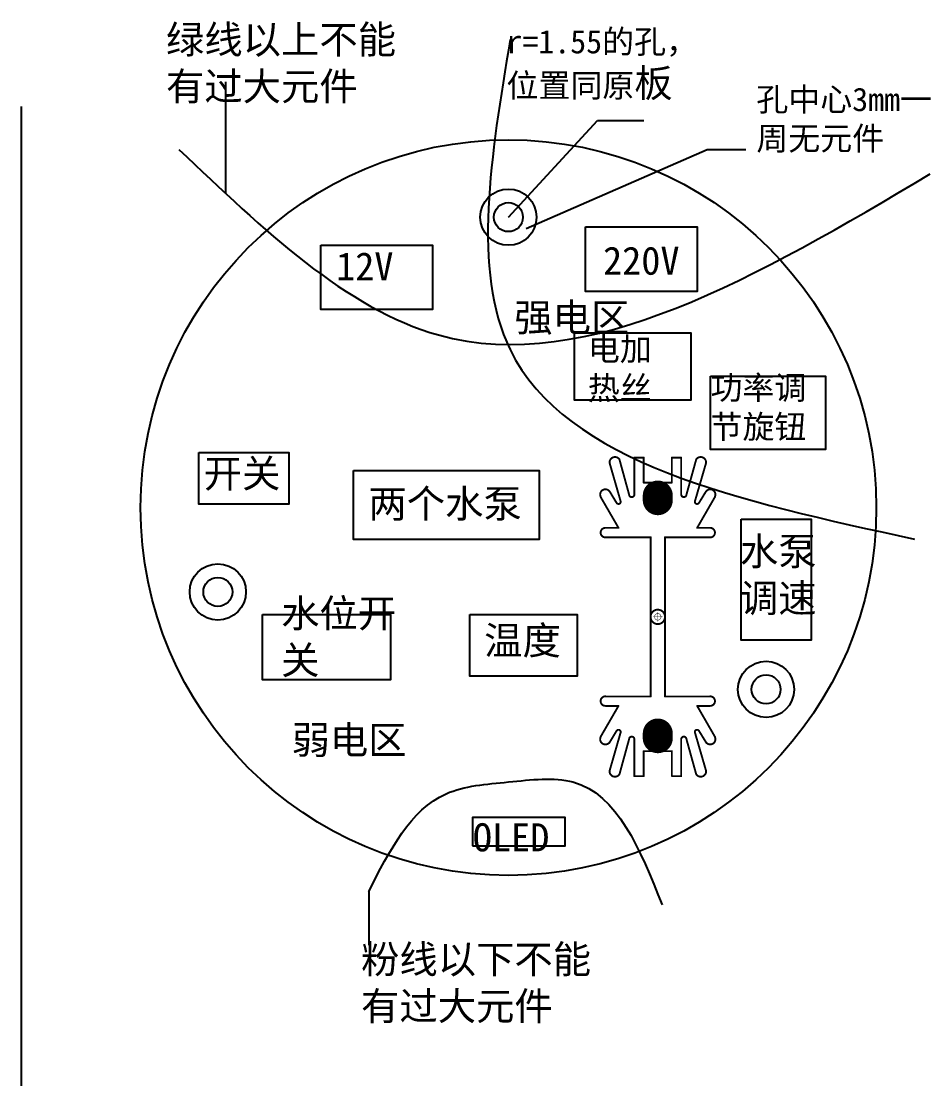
# Model space of a CAD drawing. Header units: millimetres. Extents: x 28 to 238, y 6 to 119.
# Drawn here: x 140.7 to 237.7, y 5.6 to 119.2 of the extents above; entities that cross this region are included whole.
import ezdxf

# ---------------------------------------------------------------- set-up
doc = ezdxf.new("R2010")
doc.units = ezdxf.units.MM
for name, color, linetype in [('BottomLayer', 5, 'Continuous'), ('BottomSolder', 6, 'Continuous'), ('Mechanical15', 56, 'Continuous'), ('MultiLayer', 9, 'Continuous'), ('PadHoleLayer', 156, 'Continuous'), ('TopLayer', 1, 'Continuous'), ('TopOverlay', 2, 'Continuous'), ('TopSolder', 216, 'Continuous')]:
    doc.layers.add(name, color=color, linetype=linetype)

# ---------------------------------------------------------------- blocks, each defined once
blk = doc.blocks.new('SRP12_34_25_P_4')
at = {"layer": 'BottomLayer', "const_width": 3}
for points in [[(-12.95, 0), (-12.45, 0)], [(12.45, 0), (12.95, 0)]]:
    blk.add_lwpolyline(points, dxfattribs=at)
at = {"layer": 'BottomLayer', "const_width": 1.5}
for points in [[(-13.7, 0, 1), (-12.2, 0, 1)], [(-13.2, 0, 1), (-11.7, 0, 1)], [(11.7, 0, 1), (13.2, 0, 1)], [(12.2, 0, 1), (13.7, 0, 1)]]:
    blk.add_lwpolyline(points, format="xyb", close=True, dxfattribs=at)
at = {"layer": 'BottomSolder', "const_width": 3.2}
for points in [[(-12.95, 0), (-12.45, 0)], [(12.45, 0), (12.95, 0)]]:
    blk.add_lwpolyline(points, dxfattribs=at)
at = {"layer": 'BottomSolder', "const_width": 1.6}
for points in [[(-13.75, 0, 1), (-12.15, 0, 1)], [(-13.25, 0, 1), (-11.65, 0, 1)], [(11.65, 0, 1), (13.25, 0, 1)], [(12.15, 0, 1), (13.75, 0, 1)]]:
    blk.add_lwpolyline(points, format="xyb", close=True, dxfattribs=at)
at = {"layer": 'Mechanical15', "const_width": 0.05}
for points in [[(-0.5, 0), (0.5, 0)], [(0, 0.5), (0, -0.5)]]:
    blk.add_lwpolyline(points, dxfattribs=at)
at = {"layer": 'Mechanical15'}
for points, const_width in [([(-0.51, 0, 1), (-0.49, 0, 1)], 0.025), ([(0.35, 0, 1), (-0.35, 0, 1)], 0.05), ([(-0.36, 0, 1), (-0.34, 0, 1)], 0.025), ([(-0.01, 0.5, 1), (0.01, 0.5, 1)], 0.025), ([(0.34, 0, 1), (0.36, 0, 1)], 0.025), ([(0.49, 0, 1), (0.51, 0, 1)], 0.025), ([(-0.01, -0.5, 1), (0.01, -0.5, 1)], 0.025)]:
    blk.add_lwpolyline(points, format="xyb", close=True, dxfattribs=dict(at, const_width=const_width))
at = {"layer": 'MultiLayer', "const_width": 3}
for points in [[(-12.95, 0), (-12.45, 0)], [(12.45, 0), (12.95, 0)]]:
    blk.add_lwpolyline(points, dxfattribs=at)
at = {"layer": 'MultiLayer', "const_width": 1.5}
for points in [[(-13.7, 0, 1), (-12.2, 0, 1)], [(-13.2, 0, 1), (-11.7, 0, 1)], [(11.7, 0, 1), (13.2, 0, 1)], [(12.2, 0, 1), (13.7, 0, 1)]]:
    blk.add_lwpolyline(points, format="xyb", close=True, dxfattribs=at)
at = {"layer": 'PadHoleLayer', "const_width": 0.5}
for points in [[(-11.95, 0), (-11.95, 0, -1), (-13.45, 0), (-13.45, 0, -1)], [(13.45, 0), (13.45, 0, -1), (11.95, 0), (11.95, 0, -1)]]:
    blk.add_lwpolyline(points, format="xyb", close=True, dxfattribs=at)
at = {"layer": 'TopLayer', "const_width": 3}
for points in [[(-12.95, 0), (-12.45, 0)], [(12.45, 0), (12.95, 0)]]:
    blk.add_lwpolyline(points, dxfattribs=at)
at = {"layer": 'TopLayer', "const_width": 1.5}
for points in [[(-13.7, 0, 1), (-12.2, 0, 1)], [(-13.2, 0, 1), (-11.7, 0, 1)], [(11.7, 0, 1), (13.2, 0, 1)], [(12.2, 0, 1), (13.7, 0, 1)]]:
    blk.add_lwpolyline(points, format="xyb", close=True, dxfattribs=at)
at = {"layer": 'TopOverlay', "const_width": 0.203}
for points in [[(-13.33, 5.1, -0.974243), (-12.81, 6.09)], [(-9.5, 5.59, -1), (-8.48, 5.59)], [(8.48, 5.59, -1), (9.5, 5.59)], [(12.81, 6.09, -0.974243), (13.33, 5.1)], [(-16.8, 4.09, -0.790827), (-16.42, 5.14)], [(16.42, 5.14, -0.790827), (16.8, 4.09)], [(-12.17, 4.4, -0.758747), (-12.29, 3.95)], [(12.29, 3.95, -0.758747), (12.17, 4.4)], [(-13.05, 3.06, -0.959451), (-13.05, 2.5)], [(13.05, 2.5, -0.959451), (13.05, 3.06)], [(-13.05, -2.5, -0.959451), (-13.05, -3.06)], [(13.05, -3.06, -0.959451), (13.05, -2.5)], [(-16.42, -5.15, -0.790827), (-16.8, -4.1)], [(-12.29, -3.95, -0.758747), (-12.17, -4.4)], [(12.17, -4.4, -0.758747), (12.29, -3.95)], [(16.8, -4.1, -0.790827), (16.42, -5.15)], [(-12.81, -6.09, -0.974243), (-13.33, -5.11)], [(-8.48, -5.59, -1), (-9.5, -5.59)], [(9.5, -5.59, -1), (8.48, -5.59)], [(13.33, -5.11, -0.974243), (12.81, -6.09)]]:
    blk.add_lwpolyline(points, format="xyb", dxfattribs=at)
at = {"layer": 'TopOverlay'}
for points, const_width in [([(-12.86, 6.09, 1), (-12.76, 6.09, 1)], 0.102), ([(-12.85, 6.1, 1), (-12.75, 6.1, 1)], 0.102), ([(-9.55, 5.59, 1), (-9.45, 5.59, 1)], 0.102), ([(-9.55, 5.59, 1), (-9.45, 5.59, 1)], 0.102), ([(-8.55, 5.59, 1), (-8.45, 5.59, 1)], 0.102), ([(-8.53, 5.59, 1), (-8.43, 5.59, 1)], 0.102), ([(8.43, 5.59, 1), (8.53, 5.59, 1)], 0.102), ([(8.45, 5.59, 1), (8.55, 5.59, 1)], 0.102), ([(9.45, 5.59, 1), (9.55, 5.59, 1)], 0.102), ([(9.45, 5.59, 1), (9.55, 5.59, 1)], 0.102), ([(12.75, 6.1, 1), (12.85, 6.1, 1)], 0.102), ([(12.76, 6.09, 1), (12.86, 6.09, 1)], 0.102), ([(-16.47, 5.14, 1), (-16.37, 5.14, 1)], 0.102), ([(-16.47, 5.14, 1), (-16.37, 5.14, 1)], 0.102), ([(-13.38, 5.1, 1), (-13.28, 5.1, 1)], 0.102), ([(-13.38, 5.1, 1), (-13.28, 5.1, 1)], 0.102), ([(13.28, 5.1, 1), (13.38, 5.1, 1)], 0.102), ([(13.28, 5.1, 1), (13.38, 5.1, 1)], 0.102), ([(16.37, 5.14, 1), (16.47, 5.14, 1)], 0.102), ([(16.37, 5.14, 1), (16.47, 5.14, 1)], 0.102), ([(-16.85, 4.09, 1), (-16.75, 4.09, 1)], 0.102), ([(-16.85, 4.09, 1), (-16.75, 4.09, 1)], 0.102), ([(-12.34, 3.95, 1), (-12.24, 3.95, 1)], 0.102), ([(-12.34, 3.95, 1), (-12.24, 3.95, 1)], 0.102), ([(-12.22, 4.4, 1), (-12.12, 4.4, 1)], 0.102), ([(-12.22, 4.4, 1), (-12.12, 4.4, 1)], 0.102), ([(-9.55, 4.19, 1), (-9.45, 4.19, 1)], 0.102), ([(-9.55, 4.19, 1), (-9.45, 4.19, 1)], 0.102), ([(9.45, 4.19, 1), (9.55, 4.19, 1)], 0.102), ([(9.45, 4.19, 1), (9.55, 4.19, 1)], 0.102), ([(12.12, 4.4, 1), (12.22, 4.4, 1)], 0.102), ([(12.12, 4.4, 1), (12.22, 4.4, 1)], 0.102), ([(12.24, 3.95, 1), (12.34, 3.95, 1)], 0.102), ([(12.24, 3.95, 1), (12.34, 3.95, 1)], 0.102), ([(16.75, 4.09, 1), (16.85, 4.09, 1)], 0.102), ([(16.75, 4.09, 1), (16.85, 4.09, 1)], 0.102), ([(-17.05, 2.5, 1), (-16.95, 2.5, 1)], 0.102), ([(-17.05, 2.5, 1), (-16.95, 2.5, 1)], 0.102), ([(-13.1, 3.06, 1), (-13, 3.06, 1)], 0.102), ([(-13.1, 3.06, 1), (-13, 3.06, 1)], 0.102), ([(-13.1, 2.5, 1), (-13, 2.5, 1)], 0.102), ([(-13.1, 2.5, 1), (-13, 2.5, 1)], 0.102), ([(-13.05, 2.5, 1), (-12.95, 2.5, 1)], 0.102), ([(-13.05, 2.5, 1), (-12.95, 2.5, 1)], 0.102), ([(12.95, 2.5, 1), (13.05, 2.5, 1)], 0.102), ([(12.95, 2.5, 1), (13.05, 2.5, 1)], 0.102), ([(13, 3.06, 1), (13.1, 3.06, 1)], 0.102), ([(13, 3.06, 1), (13.1, 3.06, 1)], 0.102), ([(13, 2.5, 1), (13.1, 2.5, 1)], 0.102), ([(13, 2.5, 1), (13.1, 2.5, 1)], 0.102), ([(16.95, 2.5, 1), (17.05, 2.5, 1)], 0.102), ([(16.95, 2.5, 1), (17.05, 2.5, 1)], 0.102), ([(-17.05, 1.5, 1), (-16.95, 1.5, 1)], 0.102), ([(-17.05, 1.5, 1), (-16.95, 1.5, 1)], 0.102), ([(-14.38, 1.5, 1), (-14.28, 1.5, 1)], 0.102), ([(-14.38, 1.5, 1), (-14.28, 1.5, 1)], 0.102), ([(14.28, 1.5, 1), (14.38, 1.5, 1)], 0.102), ([(14.28, 1.5, 1), (14.38, 1.5, 1)], 0.102), ([(16.95, 1.5, 1), (17.05, 1.5, 1)], 0.102), ([(16.95, 1.5, 1), (17.05, 1.5, 1)], 0.102), ([(-14.38, 0, 1), (-14.28, 0, 1)], 0.102), ([(-14.38, 0, 1), (-14.28, 0, 1)], 0.102), ([(-8.55, 0.76, 1), (-8.45, 0.76, 1)], 0.102), ([(-8.55, 0.76, 1), (-8.45, 0.76, 1)], 0.102), ([(0.77, 0, 1), (-0.77, 0, 1)], 0.203), ([(-0.82, 0, 1), (-0.72, 0, 1)], 0.102), ([(0.72, 0, 1), (0.82, 0, 1)], 0.102), ([(8.45, 0.76, 1), (8.55, 0.76, 1)], 0.102), ([(8.45, 0.76, 1), (8.55, 0.76, 1)], 0.102), ([(14.28, 0, 1), (14.38, 0, 1)], 0.102), ([(14.28, 0, 1), (14.38, 0, 1)], 0.102), ([(-8.55, -0.76, 1), (-8.45, -0.76, 1)], 0.102), ([(-8.55, -0.76, 1), (-8.45, -0.76, 1)], 0.102), ([(8.45, -0.76, 1), (8.55, -0.76, 1)], 0.102), ([(8.45, -0.76, 1), (8.55, -0.76, 1)], 0.102), ([(-17.05, -1.5, 1), (-16.95, -1.5, 1)], 0.102), ([(-17.05, -1.5, 1), (-16.95, -1.5, 1)], 0.102), ([(-14.38, -1.5, 1), (-14.28, -1.5, 1)], 0.102), ([(-14.38, -1.5, 1), (-14.28, -1.5, 1)], 0.102), ([(14.28, -1.5, 1), (14.38, -1.5, 1)], 0.102), ([(14.28, -1.5, 1), (14.38, -1.5, 1)], 0.102), ([(16.95, -1.5, 1), (17.05, -1.5, 1)], 0.102), ([(16.95, -1.5, 1), (17.05, -1.5, 1)], 0.102), ([(-17.05, -2.5, 1), (-16.95, -2.5, 1)], 0.102), ([(-17.05, -2.5, 1), (-16.95, -2.5, 1)], 0.102), ([(-13.1, -2.5, 1), (-13, -2.5, 1)], 0.102), ([(-13.1, -2.5, 1), (-13, -2.5, 1)], 0.102), ([(-13.1, -3.06, 1), (-13, -3.06, 1)], 0.102), ([(-13.1, -3.06, 1), (-13, -3.06, 1)], 0.102), ([(-13.05, -2.5, 1), (-12.95, -2.5, 1)], 0.102), ([(-13.05, -2.5, 1), (-12.95, -2.5, 1)], 0.102), ([(12.95, -2.5, 1), (13.05, -2.5, 1)], 0.102), ([(12.95, -2.5, 1), (13.05, -2.5, 1)], 0.102), ([(13, -2.5, 1), (13.1, -2.5, 1)], 0.102), ([(13, -2.5, 1), (13.1, -2.5, 1)], 0.102), ([(13, -3.06, 1), (13.1, -3.06, 1)], 0.102), ([(13, -3.06, 1), (13.1, -3.06, 1)], 0.102), ([(16.95, -2.5, 1), (17.05, -2.5, 1)], 0.102), ([(16.95, -2.5, 1), (17.05, -2.5, 1)], 0.102), ([(-16.85, -4.1, 1), (-16.75, -4.1, 1)], 0.102), ([(-16.85, -4.1, 1), (-16.75, -4.1, 1)], 0.102), ([(-12.34, -3.95, 1), (-12.24, -3.95, 1)], 0.102), ([(-12.34, -3.95, 1), (-12.24, -3.95, 1)], 0.102), ([(-12.22, -4.4, 1), (-12.12, -4.4, 1)], 0.102), ([(-12.22, -4.4, 1), (-12.12, -4.4, 1)], 0.102), ([(-9.55, -4.2, 1), (-9.45, -4.2, 1)], 0.102), ([(-9.55, -4.2, 1), (-9.45, -4.2, 1)], 0.102), ([(9.45, -4.2, 1), (9.55, -4.2, 1)], 0.102), ([(9.45, -4.2, 1), (9.55, -4.2, 1)], 0.102), ([(12.12, -4.4, 1), (12.22, -4.4, 1)], 0.102), ([(12.12, -4.4, 1), (12.22, -4.4, 1)], 0.102), ([(12.24, -3.95, 1), (12.34, -3.95, 1)], 0.102), ([(12.24, -3.95, 1), (12.34, -3.95, 1)], 0.102), ([(16.75, -4.1, 1), (16.85, -4.1, 1)], 0.102), ([(16.75, -4.1, 1), (16.85, -4.1, 1)], 0.102), ([(-16.47, -5.15, 1), (-16.37, -5.15, 1)], 0.102), ([(-16.47, -5.15, 1), (-16.37, -5.15, 1)], 0.102), ([(-13.38, -5.11, 1), (-13.28, -5.11, 1)], 0.102), ([(-13.38, -5.11, 1), (-13.28, -5.11, 1)], 0.102), ([(-9.55, -5.59, 1), (-9.45, -5.59, 1)], 0.102), ([(-9.55, -5.59, 1), (-9.45, -5.59, 1)], 0.102), ([(-8.55, -5.59, 1), (-8.45, -5.59, 1)], 0.102), ([(-8.53, -5.59, 1), (-8.43, -5.59, 1)], 0.102), ([(8.43, -5.59, 1), (8.53, -5.59, 1)], 0.102), ([(8.45, -5.59, 1), (8.55, -5.59, 1)], 0.102), ([(9.45, -5.59, 1), (9.55, -5.59, 1)], 0.102), ([(9.45, -5.59, 1), (9.55, -5.59, 1)], 0.102), ([(13.28, -5.11, 1), (13.38, -5.11, 1)], 0.102), ([(13.28, -5.11, 1), (13.38, -5.11, 1)], 0.102), ([(16.37, -5.15, 1), (16.47, -5.15, 1)], 0.102), ([(16.37, -5.15, 1), (16.47, -5.15, 1)], 0.102), ([(-12.86, -6.09, 1), (-12.76, -6.09, 1)], 0.102), ([(-12.85, -6.1, 1), (-12.75, -6.1, 1)], 0.102), ([(12.75, -6.1, 1), (12.85, -6.1, 1)], 0.102), ([(12.76, -6.09, 1), (12.86, -6.09, 1)], 0.102)]:
    blk.add_lwpolyline(points, format="xyb", close=True, dxfattribs=dict(at, const_width=const_width))
at = {"layer": 'TopOverlay', "const_width": 0.203}
for points in [[(-12.8, 6.1), (-9.5, 4.19)], [(-9.5, 5.59), (-9.5, 4.19)], [(-8.5, 5.59), (-8.5, 0.76)], [(8.5, 5.59), (8.5, 0.76)], [(12.8, 6.1), (9.5, 4.19)], [(9.5, 5.59), (9.5, 4.19)], [(-16.42, 5.14), (-12.29, 3.95)], [(-13.33, 5.1), (-12.17, 4.4)], [(13.33, 5.1), (12.17, 4.4)], [(16.42, 5.14), (12.29, 3.95)], [(-16.8, 4.09), (-13.05, 3.06)], [(16.8, 4.09), (13.05, 3.06)], [(-17, 2.5), (-13, 2.5)], [(-17, 2.5), (-17, 1.5)], [(-13.05, 2.5), (-13, 2.5)], [(13, 2.5), (17, 2.5)], [(13, 2.5), (13.05, 2.5)], [(17, 2.5), (17, 1.5)], [(-17, 1.5), (-14.33, 1.5)], [(-14.33, 1.5), (-14.33, 0)], [(14.33, 1.5), (14.33, 0)], [(14.33, 1.5), (17, 1.5)], [(-14.33, 0), (-14.33, -1.5)], [(-8.5, 0.76), (8.5, 0.76)], [(14.33, 0), (14.33, -1.5)], [(-8.5, -0.76), (-8.5, -5.59)], [(-8.5, -0.76), (8.5, -0.76)], [(8.5, -0.76), (8.5, -5.59)], [(-17, -1.5), (-14.33, -1.5)], [(-17, -1.5), (-17, -2.5)], [(14.33, -1.5), (17, -1.5)], [(17, -1.5), (17, -2.5)], [(-17, -2.5), (-13, -2.5)], [(-13.05, -3.06), (-16.8, -4.1)], [(-13.05, -2.5), (-13, -2.5)], [(13, -2.5), (13.05, -2.5)], [(13, -2.5), (17, -2.5)], [(13.05, -3.06), (16.8, -4.1)], [(-12.29, -3.95), (-16.42, -5.15)], [(-12.17, -4.4), (-13.33, -5.11)], [(-9.5, -4.2), (-12.8, -6.1)], [(-9.5, -4.2), (-9.5, -5.59)], [(9.5, -4.2), (12.8, -6.1)], [(9.5, -4.2), (9.5, -5.59)], [(12.17, -4.4), (13.33, -5.11)], [(12.29, -3.95), (16.42, -5.15)]]:
    blk.add_lwpolyline(points, dxfattribs=at)
at = {"layer": 'TopSolder', "const_width": 3.2}
for points in [[(-12.95, 0), (-12.45, 0)], [(12.45, 0), (12.95, 0)]]:
    blk.add_lwpolyline(points, dxfattribs=at)
at = {"layer": 'TopSolder', "const_width": 1.6}
for points in [[(-13.75, 0, 1), (-12.15, 0, 1)], [(-13.25, 0, 1), (-11.65, 0, 1)], [(11.65, 0, 1), (13.25, 0, 1)], [(12.15, 0, 1), (13.75, 0, 1)]]:
    blk.add_lwpolyline(points, format="xyb", close=True, dxfattribs=at)

msp = doc.modelspace()

# ---------------------------------------------------------------- linework, layer by layer
for p, q in [((162.497, 100.759), (162.497, 112.698)), ((140.657, 110.08), (140.657, 5.576)), ((192.632, 98.273), (202.139, 108.574)), ((202.139, 108.574), (207.092, 108.574)), ((194.544, 97.061), (213.858, 105.507)), ((213.858, 105.507), (217.983, 105.507)), ((177.733, 26.307), (177.733, 20.573))]:
    msp.add_line(p, q)
at = {"color": 240, "true_color": 0xed1f24}
for points in [[(200.872, 97.23), (212.781, 97.23), (212.781, 90.354), (200.872, 90.354)], [(199.687, 85.92), (212.103, 85.92), (212.103, 78.752), (199.687, 78.752)], [(214.196, 81.317), (226.481, 81.317), (226.481, 73.463), (214.196, 73.463)]]:
    msp.add_lwpolyline(points, close=True, dxfattribs=at)
for points in [[(172.61, 95.292), (184.519, 95.292), (184.519, 88.416), (172.61, 88.416)], [(159.604, 73.17), (169.206, 73.17), (169.206, 67.626), (159.604, 67.626)], [(176.107, 71.218), (195.898, 71.218), (195.898, 63.885), (176.107, 63.885)], [(217.482, 66.038), (224.933, 66.038), (224.933, 53.132), (217.482, 53.132)], [(166.392, 55.871), (180.036, 55.871), (180.036, 48.883), (166.392, 48.883)], [(188.522, 55.871), (199.954, 55.871), (199.954, 49.271), (188.522, 49.271)], [(188.817, 31.186), (198.703, 31.186), (198.703, 34.207), (188.817, 34.207)]]:
    msp.add_lwpolyline(points, close=True)
msp.add_circle((192.632, 67.272), 39.25)
at = {"color": 5}
for centre, radius in [((192.632, 98.273), 3), ((192.632, 98.273), 1.55), ((161.632, 58.273), 3), ((161.632, 58.273), 1.55), ((220.124, 47.875), 3), ((220.124, 47.875), 1.55)]:
    msp.add_circle(centre, radius, dxfattribs=at)
at = {"color": 242, "true_color": 0xcd2027}
msp.add_spline([(192.817, 117.24), (192.817, 84.133), (235.957, 63.913)], degree=3, dxfattribs=at)
at = {"color": 4}
msp.add_spline([(157.482, 105.507), (185.172, 85.699), (237.65, 102.881)], degree=3, dxfattribs=at)
at = {"color": 6}
msp.add_spline([(177.733, 26.307), (185.99, 36.735), (192.642, 37.995), (199.523, 37.995), (209.041, 24.875)], degree=3, dxfattribs=at)

# ---------------------------------------------------------------- block references
at = {"color": 85, "true_color": 0x58ba48, "rotation": 90}
msp.add_blockref('SRP12_34_25_P_4', (208.571, 55.612), dxfattribs=at)

# ---------------------------------------------------------------- texts
at = {"color": 4, "insert": (156.096, 118.73), "char_height": 3, "attachment_point": 1}
msp.add_mtext_dynamic_manual_height_columns('{\\fSimSun|b0|i0|c134|p2;绿线以上不能有过大元件}', width=27.7369, gutter_width=12.5, heights=[0], dxfattribs=at)
at = {"attachment_point": 1}
for s, width, insert, char_height in [('{\\fSimSun|b0|i0|c134|p2;\\H0.83333x;r=1.55的孔，位置同原\\H1.2x;板}', 23.33941, (192.427, 118.251), 3), ('{\\fSimSun|b0|i0|c134|p2;孔中心3mm一周无元件}', 19.80878, (219.087, 112.091), 2.5), ('{\\fSimSun|b0|i0|c134|p2;两个水泵}', 16.79482, (177.694, 69.194), 3), ('{\\fSimSun|b0|i0|c134|p2;水位开关}', 12.32867, (168.382, 57.495), 3), ('{\\fSimSun|b0|i0|c134|p2;温度}', 12.32867, (190.043, 54.594), 3), ('{\\fSimSun|b0|i0|c134|p2;弱电区}', 16.79482, (169.494, 43.98), 3), ('{\\fSimSun|b0|i0|c134|p2;OLED}', 16.79482, (188.837, 33.584), 3)]:
    msp.add_mtext_dynamic_manual_height_columns(s, width=width, gutter_width=12.5, heights=[0], dxfattribs=dict(at, insert=insert, char_height=char_height))
at = {"color": 85, "true_color": 0x58ba48, "attachment_point": 1}
for s, width, insert, char_height in [('{\\fSimSun|b0|i0|c134|p2;12V}', 16.79482, (174.246, 94.522), 3), ('{\\fSimSun|b0|i0|c134|p2;220V}', 16.79482, (202.73, 95.127), 3), ('{\\fSimSun|b0|i0|c134|p2;电加热丝}', 8.13373, (201.111, 85.456), 2.5), ('{\\fSimSun|b0|i0|c134|p2;功率调节旋钮}', 12.28547, (214.196, 81.317), 2.5), ('{\\fSimSun|b0|i0|c134|p2;开关}', 16.79482, (160.115, 72.413), 3), ('{\\fSimSun|b0|i0|c134|p2;水泵调速}', 11.01319, (217.333, 64.114), 3)]:
    msp.add_mtext_dynamic_manual_height_columns(s, width=width, gutter_width=12.5, heights=[0], dxfattribs=dict(at, insert=insert, char_height=char_height))
at = {"color": 240, "true_color": 0xed1f24, "insert": (193.26, 89.07), "char_height": 3, "attachment_point": 1}
msp.add_mtext_dynamic_manual_height_columns('{\\fSimSun|b0|i0|c134|p2;强电区}', width=16.79482, gutter_width=12.5, heights=[0], dxfattribs=at)
at = {"color": 6, "insert": (176.907, 20.573), "char_height": 3, "attachment_point": 1}
msp.add_mtext_dynamic_manual_height_columns('{\\fSimSun|b0|i0|c134|p2;粉线以下不能有过大元件}', width=27.7369, gutter_width=12.5, heights=[0], dxfattribs=at)

doc.saveas('drawing.dxf')
